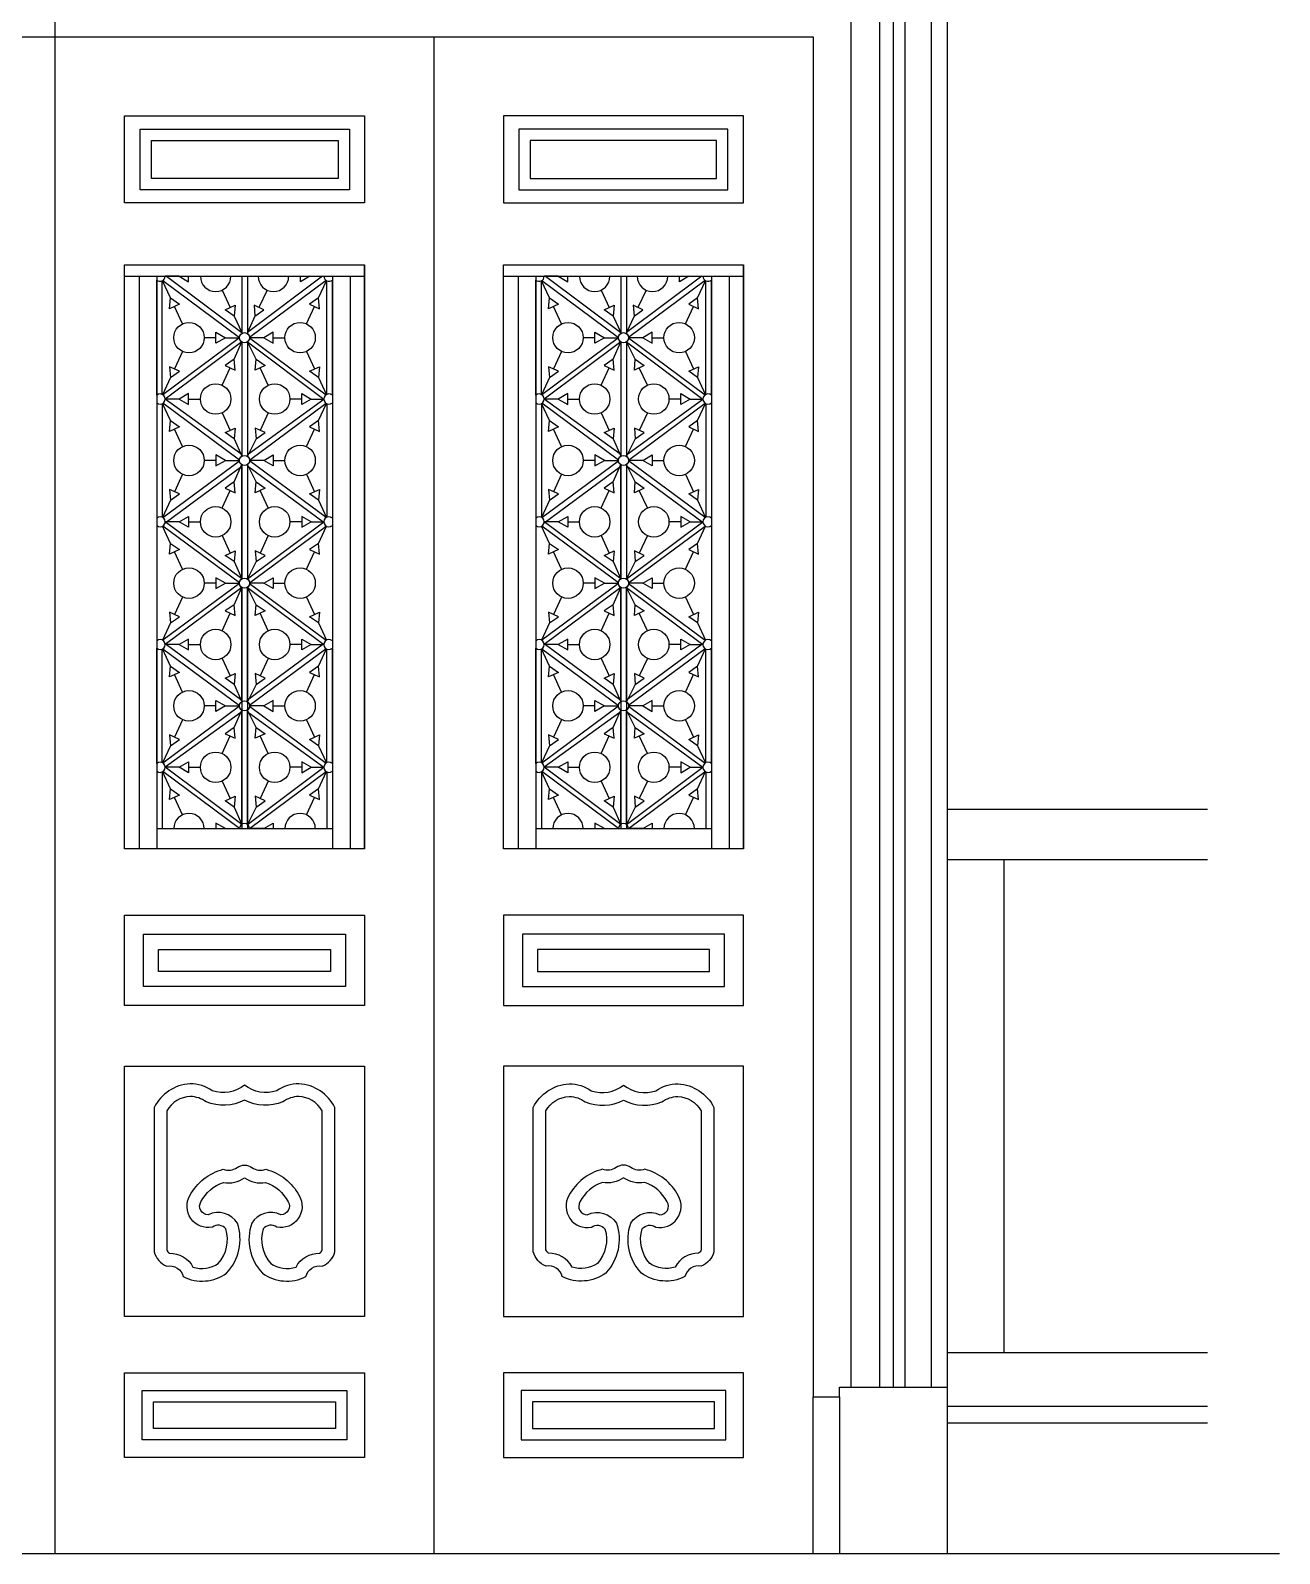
# Model space of a CAD drawing. Header units: metres. Extents: x 6720 to 12550, y 9631 to 15992.
# Drawn here: x 9584 to 12550, y 9631 to 13246 of the extents above; entities that cross this region are included whole.
import ezdxf

# ---------------------------------------------------------------- set-up
doc = ezdxf.new("R2010")
doc.units = ezdxf.units.M
for name, color, linetype in [('2', 2, 'Continuous'), ('3', 3, 'Continuous'), ('4', 4, 'Continuous'), ('7', 7, 'Continuous')]:
    doc.layers.add(name, color=color, linetype=linetype)

msp = doc.modelspace()

# ---------------------------------------------------------------- linework, layer by layer
at = {"layer": '2'}
msp.add_line((6720.23, 9631.17), (12549.68, 9631.17), dxfattribs=at)
at = {"layer": '3'}
for p, q in [((10377.12, 11303.67), (10377.12, 12689.67)), ((11277.12, 11303.67), (11277.12, 12689.67)), ((9807.12, 12662.67), (10377.12, 12662.67)), ((9841.62, 12662.67), (9841.62, 11303.67)), ((9883.62, 12662.67), (9883.62, 11303.67)), ((9937.17, 12662.67), (9903.63, 12662.67)), ((9959.47, 12662.67), (9987.35, 12662.67)), ((10085.37, 12662.67), (10085.37, 12526.93)), ((10098.87, 12662.67), (10098.87, 12526.93)), ((10300.62, 12662.67), (10300.62, 11303.67)), ((10342.62, 12662.67), (10342.62, 11303.67)), ((10707.12, 12662.67), (11277.12, 12662.67)), ((10741.62, 12662.67), (10741.62, 11303.67)), ((10783.62, 12662.67), (10783.62, 11303.67)), ((10837.17, 12662.67), (10803.63, 12662.67)), ((10859.47, 12662.67), (10887.35, 12662.67)), ((10985.37, 12662.67), (10985.37, 12526.93)), ((10998.87, 12662.67), (10998.87, 12526.93)), ((11200.62, 12662.67), (11200.62, 11303.67)), ((11242.62, 12662.67), (11242.62, 11303.67)), ((9916.48, 12611.5), (9897.62, 12652.27)), ((10038.74, 12629.81), (10057.9, 12588.41)), ((10145.5, 12629.81), (10126.35, 12588.41)), ((10267.76, 12611.5), (10286.62, 12652.27)), ((10816.48, 12611.5), (10797.62, 12652.27)), ((10938.74, 12629.81), (10957.9, 12588.41)), ((11045.5, 12629.81), (11026.35, 12588.41)), ((11167.76, 12611.5), (11186.62, 12652.27)), ((9945, 12549.85), (9925.85, 12591.26)), ((10239.24, 12549.85), (10258.39, 12591.26)), ((10845, 12549.85), (10825.85, 12591.26)), ((11139.24, 12549.85), (11158.39, 12591.26)), ((10067.26, 12568.17), (10085.37, 12529.01)), ((10116.98, 12568.17), (10098.87, 12529.01)), ((10967.26, 12568.17), (10985.37, 12529.01)), ((11016.98, 12568.17), (10998.87, 12529.01)), ((10024.27, 12517), (9996.4, 12517)), ((10046.58, 12517), (10080.12, 12517)), ((10137.66, 12517), (10104.12, 12517)), ((10159.97, 12517), (10187.84, 12517)), ((10924.27, 12517), (10896.4, 12517)), ((10946.58, 12517), (10980.12, 12517)), ((11037.66, 12517), (11004.12, 12517)), ((11059.97, 12517), (11087.84, 12517)), ((9945, 12484.15), (9925.85, 12442.74)), ((10067.26, 12465.84), (10085.37, 12507.08)), ((10085.37, 12507.08), (10085.37, 12235.59)), ((10098.87, 12507.08), (10098.87, 12235.59)), ((10120.05, 12465.84), (10098.87, 12507.08)), ((10239.24, 12484.15), (10258.39, 12442.74)), ((10845, 12484.15), (10825.85, 12442.74)), ((10967.26, 12465.84), (10985.37, 12507.08)), ((10985.37, 12507.08), (10985.37, 12235.59)), ((10998.87, 12507.08), (10998.87, 12235.59)), ((11020.05, 12465.84), (10998.87, 12507.08)), ((11139.24, 12484.15), (11158.39, 12442.74)), ((10038.74, 12404.19), (10057.9, 12445.59)), ((10148.56, 12404.19), (10129.41, 12445.59)), ((10938.74, 12404.19), (10957.9, 12445.59)), ((11048.56, 12404.19), (11029.41, 12445.59)), ((9916.48, 12422.5), (9897.62, 12381.73)), ((10267.76, 12422.5), (10286.62, 12381.73)), ((10816.48, 12422.5), (10797.62, 12381.73)), ((11167.76, 12422.5), (11186.62, 12381.73)), ((9937.17, 12371.33), (9903.63, 12371.33)), ((9959.47, 12371.33), (9987.35, 12371.33)), ((10227.84, 12371.33), (10199.96, 12371.33)), ((10250.14, 12371.33), (10280.61, 12371.33)), ((10837.17, 12371.33), (10803.63, 12371.33)), ((10859.47, 12371.33), (10887.35, 12371.33)), ((11127.84, 12371.33), (11099.96, 12371.33)), ((11150.14, 12371.33), (11180.61, 12371.33)), ((9916.48, 12320.17), (9897.62, 12360.94)), ((10038.74, 12338.48), (10057.9, 12297.08)), ((10148.56, 12338.48), (10129.41, 12297.08)), ((10267.76, 12320.17), (10286.62, 12360.94)), ((10816.48, 12320.17), (10797.62, 12360.94)), ((10938.74, 12338.48), (10957.9, 12297.08)), ((11048.56, 12338.48), (11029.41, 12297.08)), ((11167.76, 12320.17), (11186.62, 12360.94)), ((9945, 12258.52), (9925.85, 12299.93)), ((10239.24, 12258.52), (10258.39, 12299.93)), ((10845, 12258.52), (10825.85, 12299.93)), ((11139.24, 12258.52), (11158.39, 12299.93)), ((10067.26, 12276.83), (10085.37, 12235.59)), ((10120.05, 12276.83), (10098.87, 12235.59)), ((10967.26, 12276.83), (10985.37, 12235.59)), ((11020.05, 12276.83), (10998.87, 12235.59)), ((10024.27, 12225.67), (9996.4, 12225.67)), ((10046.58, 12225.67), (10080.12, 12225.67)), ((10137.66, 12225.67), (10104.12, 12225.67)), ((10159.97, 12225.67), (10187.84, 12225.67)), ((10924.27, 12225.67), (10896.4, 12225.67)), ((10946.58, 12225.67), (10980.12, 12225.67)), ((11037.66, 12225.67), (11004.12, 12225.67)), ((11059.97, 12225.67), (11087.84, 12225.67)), ((9945, 12192.81), (9925.85, 12151.41)), ((10067.26, 12174.5), (10085.37, 12215.74)), ((10085.37, 12215.74), (10085.37, 11944.26)), ((10085.37, 11944.26), (10085.37, 12215.74)), ((10098.87, 12215.74), (10098.87, 11944.26)), ((10120.05, 12174.5), (10098.87, 12215.74)), ((10239.24, 12192.81), (10258.39, 12151.41)), ((10845, 12192.81), (10825.85, 12151.41)), ((10967.26, 12174.5), (10985.37, 12215.74)), ((10985.37, 11944.26), (10985.37, 12215.74)), ((10985.37, 12215.74), (10985.37, 11944.26)), ((11020.05, 12174.5), (10998.87, 12215.74)), ((10998.87, 12215.74), (10998.87, 11944.26)), ((11139.24, 12192.81), (11158.39, 12151.41)), ((10038.74, 12112.85), (10057.9, 12154.26)), ((10148.56, 12112.85), (10129.41, 12154.26)), ((10938.74, 12112.85), (10957.9, 12154.26)), ((11048.56, 12112.85), (11029.41, 12154.26)), ((9916.48, 12131.17), (9897.62, 12090.4)), ((10267.76, 12131.17), (10286.62, 12090.4)), ((10816.48, 12131.17), (10797.62, 12090.4)), ((11167.76, 12131.17), (11186.62, 12090.4)), ((9937.17, 12080), (9903.63, 12080)), ((9959.47, 12080), (9987.35, 12080)), ((10227.84, 12080), (10199.96, 12080)), ((10250.14, 12080), (10280.61, 12080)), ((10837.17, 12080), (10803.63, 12080)), ((10859.47, 12080), (10887.35, 12080)), ((11127.84, 12080), (11099.96, 12080)), ((11150.14, 12080), (11180.61, 12080)), ((9916.48, 12028.84), (9897.62, 12069.61)), ((10038.74, 12047.15), (10057.9, 12005.74)), ((10148.56, 12047.15), (10129.41, 12005.74)), ((10267.76, 12028.84), (10286.62, 12069.61)), ((10816.48, 12028.84), (10797.62, 12069.61)), ((10938.74, 12047.15), (10957.9, 12005.74)), ((11048.56, 12047.15), (11029.41, 12005.74)), ((11167.76, 12028.84), (11186.62, 12069.61)), ((9945, 11967.19), (9925.85, 12008.59)), ((10239.24, 11967.19), (10258.39, 12008.59)), ((10845, 11967.19), (10825.85, 12008.59)), ((11139.24, 11967.19), (11158.39, 12008.59)), ((10067.26, 11985.5), (10085.37, 11944.26)), ((10120.05, 11985.5), (10098.87, 11944.26)), ((10967.26, 11985.5), (10985.37, 11944.26)), ((11020.05, 11985.5), (10998.87, 11944.26)), ((10024.27, 11934.33), (9996.4, 11934.33)), ((10046.58, 11934.33), (10080.12, 11934.33)), ((10137.66, 11934.33), (10104.12, 11934.33)), ((10159.97, 11934.33), (10187.84, 11934.33)), ((10924.27, 11934.33), (10896.4, 11934.33)), ((10946.58, 11934.33), (10980.12, 11934.33)), ((11037.66, 11934.33), (11004.12, 11934.33)), ((11059.97, 11934.33), (11087.84, 11934.33)), ((9945, 11901.48), (9925.85, 11860.08)), ((10067.26, 11883.17), (10085.37, 11924.41)), ((10085.37, 11924.41), (10085.37, 11351.67)), ((10085.37, 11924.41), (10085.37, 11652.93)), ((10085.37, 11652.93), (10085.37, 11924.41)), ((10098.87, 11924.41), (10098.87, 11351.67)), ((10120.05, 11883.17), (10098.87, 11924.41)), ((10098.87, 11652.93), (10098.87, 11924.41)), ((10239.24, 11901.48), (10258.39, 11860.08)), ((10845, 11901.48), (10825.85, 11860.08)), ((10967.26, 11883.17), (10985.37, 11924.41)), ((10985.37, 11924.41), (10985.37, 11351.67)), ((10985.37, 11652.93), (10985.37, 11924.41)), ((10985.37, 11924.41), (10985.37, 11652.93)), ((10998.87, 11924.41), (10998.87, 11351.67)), ((10998.87, 11652.93), (10998.87, 11924.41)), ((11020.05, 11883.17), (10998.87, 11924.41)), ((11139.24, 11901.48), (11158.39, 11860.08)), ((10038.74, 11821.52), (10057.9, 11862.93)), ((10148.56, 11821.52), (10129.41, 11862.93)), ((10938.74, 11821.52), (10957.9, 11862.93)), ((11048.56, 11821.52), (11029.41, 11862.93)), ((9916.48, 11839.83), (9897.62, 11799.06)), ((10267.76, 11839.83), (10286.62, 11799.06)), ((10816.48, 11839.83), (10797.62, 11799.06)), ((11167.76, 11839.83), (11186.62, 11799.06)), ((9937.17, 11788.67), (9903.63, 11788.67)), ((9959.47, 11788.67), (9987.35, 11788.67)), ((10227.84, 11788.67), (10199.96, 11788.67)), ((10250.14, 11788.67), (10280.61, 11788.67)), ((10837.17, 11788.67), (10803.63, 11788.67)), ((10859.47, 11788.67), (10887.35, 11788.67)), ((11127.84, 11788.67), (11099.96, 11788.67)), ((11150.14, 11788.67), (11180.61, 11788.67)), ((9916.48, 11737.5), (9897.62, 11778.27)), ((10038.74, 11755.81), (10057.9, 11714.41)), ((10148.56, 11755.81), (10129.41, 11714.41)), ((10267.76, 11737.5), (10286.62, 11778.27)), ((10816.48, 11737.5), (10797.62, 11778.27)), ((10938.74, 11755.81), (10957.9, 11714.41)), ((11048.56, 11755.81), (11029.41, 11714.41)), ((11167.76, 11737.5), (11186.62, 11778.27)), ((9945, 11675.85), (9925.85, 11717.26)), ((10239.24, 11675.85), (10258.39, 11717.26)), ((10845, 11675.85), (10825.85, 11717.26)), ((11139.24, 11675.85), (11158.39, 11717.26)), ((10067.26, 11694.17), (10085.37, 11652.93)), ((10120.05, 11694.17), (10098.87, 11652.93)), ((10967.26, 11694.17), (10985.37, 11652.93)), ((11020.05, 11694.17), (10998.87, 11652.93)), ((10024.27, 11643), (9996.4, 11643)), ((10046.58, 11643), (10080.12, 11643)), ((10137.66, 11643), (10104.12, 11643)), ((10159.97, 11643), (10187.84, 11643)), ((10924.27, 11643), (10896.4, 11643)), ((10946.58, 11643), (10980.12, 11643)), ((11037.66, 11643), (11004.12, 11643)), ((11059.97, 11643), (11087.84, 11643)), ((9945, 11610.15), (9925.85, 11568.74)), ((10067.26, 11591.84), (10085.37, 11633.08)), ((10085.37, 11361.59), (10085.37, 11633.08)), ((10098.87, 11361.59), (10098.87, 11633.08)), ((10120.05, 11591.84), (10098.87, 11633.08)), ((10239.24, 11610.15), (10258.39, 11568.74)), ((10845, 11610.15), (10825.85, 11568.74)), ((10967.26, 11591.84), (10985.37, 11633.08)), ((10985.37, 11361.59), (10985.37, 11633.08)), ((10998.87, 11361.59), (10998.87, 11633.08)), ((11020.05, 11591.84), (10998.87, 11633.08)), ((11139.24, 11610.15), (11158.39, 11568.74)), ((10038.74, 11530.19), (10057.9, 11571.59)), ((10148.56, 11530.19), (10129.41, 11571.59)), ((10938.74, 11530.19), (10957.9, 11571.59)), ((11048.56, 11530.19), (11029.41, 11571.59)), ((9916.48, 11548.5), (9897.62, 11507.73)), ((10267.76, 11548.5), (10286.62, 11507.73)), ((10816.48, 11548.5), (10797.62, 11507.73)), ((11167.76, 11548.5), (11186.62, 11507.73)), ((9937.17, 11497.33), (9903.63, 11497.33)), ((9959.47, 11497.33), (9987.35, 11497.33)), ((10227.84, 11497.33), (10199.96, 11497.33)), ((10250.14, 11497.33), (10280.61, 11497.33)), ((10837.17, 11497.33), (10803.63, 11497.33)), ((10859.47, 11497.33), (10887.35, 11497.33)), ((11127.84, 11497.33), (11099.96, 11497.33)), ((11150.14, 11497.33), (11180.61, 11497.33)), ((9916.48, 11446.17), (9897.62, 11486.94)), ((10038.74, 11464.48), (10057.9, 11423.08)), ((10148.56, 11464.48), (10129.41, 11423.08)), ((10267.76, 11446.17), (10286.62, 11486.94)), ((10816.48, 11446.17), (10797.62, 11486.94)), ((10938.74, 11464.48), (10957.9, 11423.08)), ((11048.56, 11464.48), (11029.41, 11423.08)), ((11167.76, 11446.17), (11186.62, 11486.94)), ((9945, 11384.52), (9925.85, 11425.93)), ((10239.24, 11384.52), (10258.39, 11425.93)), ((10845, 11384.52), (10825.85, 11425.93)), ((11139.24, 11384.52), (11158.39, 11425.93)), ((10067.26, 11402.83), (10085.37, 11361.59)), ((10120.05, 11402.83), (10098.87, 11361.59)), ((10967.26, 11402.83), (10985.37, 11361.59)), ((11020.05, 11402.83), (10998.87, 11361.59)), ((9883.62, 11351.67), (10300.62, 11351.67)), ((10046.58, 11351.67), (10080.12, 11351.67)), ((10137.66, 11351.67), (10104.12, 11351.67)), ((10159.97, 11351.67), (10187.84, 11351.67)), ((10783.62, 11351.67), (11200.62, 11351.67)), ((10946.58, 11351.67), (10980.12, 11351.67)), ((11037.66, 11351.67), (11004.12, 11351.67)), ((11059.97, 11351.67), (11087.84, 11351.67)), ((11760.12, 9941.67), (12378.87, 9941.67))]:
    msp.add_line(p, q, dxfattribs=at)
for points in [[(9642.12, 14455.17), (11659.62, 14455.17), (11659.62, 10025.67)], [(9642.12, 14428.17), (11632.62, 14428.17), (11632.62, 10025.67)], [(9642.12, 14395.17), (11599.62, 14395.17), (11599.62, 10025.67)], [(9883.62, 12380.28), (9883.62, 12653.72)], [(9898.27, 12652.67), (10080.14, 12517.76)], [(9906.66, 12662.67), (10085.37, 12529.01)], [(9937.17, 12662.67), (9959.47, 12649.79), (9959.47, 12662.67)], [(10277.58, 12662.67), (10098.87, 12529.01)], [(10285.97, 12652.67), (10104.1, 12517.76)], [(10247.07, 12662.67), (10224.77, 12649.79), (10224.77, 12662.67)], [(10300.62, 12380.28), (10300.62, 12653.72)], [(10783.62, 12380.28), (10783.62, 12653.72)], [(10798.27, 12652.67), (10980.14, 12517.76)], [(10806.66, 12662.67), (10985.37, 12529.01)], [(10837.17, 12662.67), (10859.47, 12649.79), (10859.47, 12662.67)], [(11177.58, 12662.67), (10998.87, 12529.01)], [(11185.97, 12652.67), (11004.1, 12517.76)], [(11147.07, 12662.67), (11124.77, 12649.79), (11124.77, 12662.67)], [(11200.62, 12380.28), (11200.62, 12653.72)], [(9896.96, 12382.09), (9896.96, 12651.91)], [(10287.28, 12382.09), (10287.28, 12651.91)], [(10796.96, 12382.09), (10796.96, 12651.91)], [(11187.28, 12382.09), (11187.28, 12651.91)], [(10080.14, 12516.24), (9898.27, 12381.33)], [(10104.1, 12516.24), (10285.97, 12381.33)], [(10980.14, 12516.24), (10798.27, 12381.33)], [(11004.1, 12516.24), (11185.97, 12381.33)], [(10085.37, 12507.08), (9903.63, 12371.33)], [(10098.87, 12507.08), (10280.61, 12371.33)], [(10985.37, 12507.08), (10803.63, 12371.33)], [(10998.87, 12507.08), (11180.61, 12371.33)], [(10083.01, 12240.97), (9903.63, 12371.33)], [(10101.87, 12241.43), (10280.61, 12371.33)], [(10983.01, 12240.97), (10803.63, 12371.33)], [(11001.87, 12241.43), (11180.61, 12371.33)], [(9883.62, 12362.39), (9883.62, 12088.95)], [(9896.96, 12360.58), (9896.96, 12090.75)], [(10080.14, 12226.42), (9898.27, 12361.34)], [(10104.1, 12226.42), (10285.97, 12361.34)], [(10287.28, 12360.58), (10287.28, 12090.75)], [(10300.62, 12362.39), (10300.62, 12088.95)], [(10783.62, 12362.39), (10783.62, 12088.95)], [(10796.96, 12360.58), (10796.96, 12090.75)], [(10980.14, 12226.42), (10798.27, 12361.34)], [(11004.1, 12226.42), (11185.97, 12361.34)], [(11187.28, 12360.58), (11187.28, 12090.75)], [(11200.62, 12362.39), (11200.62, 12088.95)], [(9898.27, 12090), (10080.14, 12224.91)], [(10285.97, 12090), (10104.1, 12224.91)], [(10798.27, 12090), (10980.14, 12224.91)], [(11185.97, 12090), (11004.1, 12224.91)], [(9903.37, 12077.54), (10085.37, 12212.04)], [(10280.87, 12077.54), (10098.87, 12212.04)], [(10803.37, 12077.54), (10985.37, 12212.04)], [(11180.87, 12077.54), (10998.87, 12212.04)], [(10085.37, 11944.26), (9903.63, 12080)], [(10098.87, 11944.26), (10280.61, 12080)], [(10985.37, 11944.26), (10803.63, 12080)], [(10998.87, 11944.26), (11180.61, 12080)], [(10080.14, 11935.09), (9898.27, 12070)], [(10104.1, 11935.09), (10285.97, 12070)], [(10980.14, 11935.09), (10798.27, 12070)], [(11004.1, 11935.09), (11185.97, 12070)], [(10080.14, 11933.58), (9898.27, 11798.66)], [(10104.1, 11933.58), (10285.97, 11798.66)], [(10980.14, 11933.58), (10798.27, 11798.66)], [(11004.1, 11933.58), (11185.97, 11798.66)], [(10085.37, 11924.41), (9903.63, 11788.67)], [(10098.87, 11924.41), (10280.61, 11788.67)], [(10985.37, 11924.41), (10803.63, 11788.67)], [(10998.87, 11924.41), (11180.61, 11788.67)], [(9903.37, 11791.12), (10085.37, 11656.62)], [(10280.87, 11791.12), (10098.87, 11656.62)], [(10803.37, 11791.12), (10985.37, 11656.62)], [(11180.87, 11791.12), (10998.87, 11656.62)], [(9883.62, 11506.28), (9883.62, 11779.72)], [(9896.96, 11508.09), (9896.96, 11777.91)], [(9898.27, 11778.67), (10080.14, 11643.76)], [(10285.97, 11778.67), (10104.1, 11643.76)], [(10287.28, 11508.09), (10287.28, 11777.91)], [(10300.62, 11506.28), (10300.62, 11779.72)], [(10783.62, 11506.28), (10783.62, 11779.72)], [(10796.96, 11508.09), (10796.96, 11777.91)], [(10798.27, 11778.67), (10980.14, 11643.76)], [(11185.97, 11778.67), (11004.1, 11643.76)], [(11187.28, 11508.09), (11187.28, 11777.91)], [(11200.62, 11506.28), (11200.62, 11779.72)], [(10080.14, 11642.24), (9898.27, 11507.33)], [(10104.1, 11642.24), (10285.97, 11507.33)], [(10980.14, 11642.24), (10798.27, 11507.33)], [(11004.1, 11642.24), (11185.97, 11507.33)], [(10083.01, 11627.7), (9903.63, 11497.33)], [(10101.87, 11627.24), (10280.61, 11497.33)], [(10983.01, 11627.7), (10803.63, 11497.33)], [(11001.87, 11627.24), (11180.61, 11497.33)], [(10085.37, 11361.59), (9903.63, 11497.33)], [(10098.87, 11361.59), (10280.61, 11497.33)], [(10985.37, 11361.59), (10803.63, 11497.33)], [(10998.87, 11361.59), (11180.61, 11497.33)], [(9896.96, 11486.58), (9896.96, 11351.67)], [(10080.14, 11352.42), (9898.27, 11487.34)], [(10104.1, 11352.42), (10285.97, 11487.34)], [(10287.28, 11486.58), (10287.28, 11351.67)], [(10796.96, 11486.58), (10796.96, 11351.67)], [(10980.14, 11352.42), (10798.27, 11487.34)], [(11004.1, 11352.42), (11185.97, 11487.34)], [(11187.28, 11486.58), (11187.28, 11351.67)], [(10046.58, 11351.67), (10024.27, 11364.55), (10024.27, 11351.67)], [(10137.66, 11351.67), (10159.97, 11364.55), (10159.97, 11351.67)], [(10946.58, 11351.67), (10924.27, 11364.55), (10924.27, 11351.67)], [(11037.66, 11351.67), (11059.97, 11364.55), (11059.97, 11351.67)]]:
    msp.add_lwpolyline(points, dxfattribs=at)
for points in [[(10341.12, 12868.17), (9844.62, 12868.17), (9844.62, 13012.17), (10341.12, 13012.17)], [(10314.12, 12895.17), (9871.62, 12895.17), (9871.62, 12985.17), (10314.12, 12985.17)], [(10743.12, 12868.17), (11239.62, 12868.17), (11239.62, 13012.17), (10743.12, 13012.17)], [(10770.12, 12895.17), (11212.62, 12895.17), (11212.62, 12985.17), (10770.12, 12985.17)], [(9937.54, 12596.67), (9914.16, 12585.85), (9916.48, 12611.5)], [(10046.21, 12583), (10069.58, 12593.82), (10067.26, 12568.17)], [(10138.03, 12583), (10114.66, 12593.82), (10116.98, 12568.17)], [(10246.71, 12596.67), (10270.08, 12585.85), (10267.76, 12611.5)], [(10837.54, 12596.67), (10814.16, 12585.85), (10816.48, 12611.5)], [(10946.21, 12583), (10969.58, 12593.82), (10967.26, 12568.17)], [(11038.03, 12583), (11014.66, 12593.82), (11016.98, 12568.17)], [(11146.71, 12596.67), (11170.08, 12585.85), (11167.76, 12611.5)], [(10024.27, 12504.12), (10024.27, 12529.88), (10046.58, 12517)], [(10159.97, 12504.12), (10159.97, 12529.88), (10137.66, 12517)], [(10924.27, 12504.12), (10924.27, 12529.88), (10946.58, 12517)], [(11059.97, 12504.12), (11059.97, 12529.88), (11037.66, 12517)], [(9937.54, 12437.34), (9914.16, 12448.15), (9916.48, 12422.5)], [(10046.21, 12451), (10069.58, 12440.19), (10067.26, 12465.84)], [(10141.1, 12451), (10117.72, 12440.19), (10120.05, 12465.84)], [(10246.71, 12437.34), (10270.08, 12448.15), (10267.76, 12422.5)], [(10837.54, 12437.34), (10814.16, 12448.15), (10816.48, 12422.5)], [(10946.21, 12451), (10969.58, 12440.19), (10967.26, 12465.84)], [(11041.1, 12451), (11017.72, 12440.19), (11020.05, 12465.84)], [(11146.71, 12437.34), (11170.08, 12448.15), (11167.76, 12422.5)], [(9959.47, 12358.46), (9959.47, 12384.21), (9937.17, 12371.33)], [(10227.84, 12358.46), (10227.84, 12384.21), (10250.14, 12371.33)], [(10859.47, 12358.46), (10859.47, 12384.21), (10837.17, 12371.33)], [(11127.84, 12358.46), (11127.84, 12384.21), (11150.14, 12371.33)], [(9937.54, 12305.33), (9914.16, 12294.52), (9916.48, 12320.17)], [(10046.21, 12291.67), (10069.58, 12302.48), (10067.26, 12276.83)], [(10141.1, 12291.67), (10117.72, 12302.48), (10120.05, 12276.83)], [(10246.71, 12305.33), (10270.08, 12294.52), (10267.76, 12320.17)], [(10837.54, 12305.33), (10814.16, 12294.52), (10816.48, 12320.17)], [(10946.21, 12291.67), (10969.58, 12302.48), (10967.26, 12276.83)], [(11041.1, 12291.67), (11017.72, 12302.48), (11020.05, 12276.83)], [(11146.71, 12305.33), (11170.08, 12294.52), (11167.76, 12320.17)], [(10024.27, 12238.55), (10024.27, 12212.79), (10046.58, 12225.67)], [(10159.97, 12238.55), (10159.97, 12212.79), (10137.66, 12225.67)], [(10924.27, 12238.55), (10924.27, 12212.79), (10946.58, 12225.67)], [(11059.97, 12238.55), (11059.97, 12212.79), (11037.66, 12225.67)], [(9937.54, 12146), (9914.16, 12156.82), (9916.48, 12131.17)], [(10046.21, 12159.67), (10069.58, 12148.85), (10067.26, 12174.5)], [(10141.1, 12159.67), (10117.72, 12148.85), (10120.05, 12174.5)], [(10246.71, 12146), (10270.08, 12156.82), (10267.76, 12131.17)], [(10837.54, 12146), (10814.16, 12156.82), (10816.48, 12131.17)], [(10946.21, 12159.67), (10969.58, 12148.85), (10967.26, 12174.5)], [(11041.1, 12159.67), (11017.72, 12148.85), (11020.05, 12174.5)], [(11146.71, 12146), (11170.08, 12156.82), (11167.76, 12131.17)], [(9959.47, 12092.88), (9959.47, 12067.12), (9937.17, 12080)], [(10227.84, 12092.88), (10227.84, 12067.12), (10250.14, 12080)], [(10859.47, 12092.88), (10859.47, 12067.12), (10837.17, 12080)], [(11127.84, 12092.88), (11127.84, 12067.12), (11150.14, 12080)], [(9937.54, 12014), (9914.16, 12003.19), (9916.48, 12028.84)], [(10046.21, 12000.34), (10069.58, 12011.15), (10067.26, 11985.5)], [(10141.1, 12000.34), (10117.72, 12011.15), (10120.05, 11985.5)], [(10246.71, 12014), (10270.08, 12003.19), (10267.76, 12028.84)], [(10837.54, 12014), (10814.16, 12003.19), (10816.48, 12028.84)], [(10946.21, 12000.34), (10969.58, 12011.15), (10967.26, 11985.5)], [(11041.1, 12000.34), (11017.72, 12011.15), (11020.05, 11985.5)], [(11146.71, 12014), (11170.08, 12003.19), (11167.76, 12028.84)], [(10024.27, 11947.21), (10024.27, 11921.46), (10046.58, 11934.33)], [(10159.97, 11947.21), (10159.97, 11921.46), (10137.66, 11934.33)], [(10924.27, 11947.21), (10924.27, 11921.46), (10946.58, 11934.33)], [(11059.97, 11947.21), (11059.97, 11921.46), (11037.66, 11934.33)], [(9937.54, 11854.67), (9914.16, 11865.48), (9916.48, 11839.83)], [(10046.21, 11868.33), (10069.58, 11857.52), (10067.26, 11883.17)], [(10141.1, 11868.33), (10117.72, 11857.52), (10120.05, 11883.17)], [(10246.71, 11854.67), (10270.08, 11865.48), (10267.76, 11839.83)], [(10837.54, 11854.67), (10814.16, 11865.48), (10816.48, 11839.83)], [(10946.21, 11868.33), (10969.58, 11857.52), (10967.26, 11883.17)], [(11041.1, 11868.33), (11017.72, 11857.52), (11020.05, 11883.17)], [(11146.71, 11854.67), (11170.08, 11865.48), (11167.76, 11839.83)], [(9959.47, 11775.79), (9959.47, 11801.55), (9937.17, 11788.67)], [(10227.84, 11775.79), (10227.84, 11801.55), (10250.14, 11788.67)], [(10859.47, 11775.79), (10859.47, 11801.55), (10837.17, 11788.67)], [(11127.84, 11775.79), (11127.84, 11801.55), (11150.14, 11788.67)], [(9937.54, 11722.67), (9914.16, 11711.85), (9916.48, 11737.5)], [(10046.21, 11709), (10069.58, 11719.82), (10067.26, 11694.17)], [(10141.1, 11709), (10117.72, 11719.82), (10120.05, 11694.17)], [(10246.71, 11722.67), (10270.08, 11711.85), (10267.76, 11737.5)], [(10837.54, 11722.67), (10814.16, 11711.85), (10816.48, 11737.5)], [(10946.21, 11709), (10969.58, 11719.82), (10967.26, 11694.17)], [(11041.1, 11709), (11017.72, 11719.82), (11020.05, 11694.17)], [(11146.71, 11722.67), (11170.08, 11711.85), (11167.76, 11737.5)], [(10024.27, 11630.12), (10024.27, 11655.88), (10046.58, 11643)], [(10159.97, 11630.12), (10159.97, 11655.88), (10137.66, 11643)], [(10924.27, 11630.12), (10924.27, 11655.88), (10946.58, 11643)], [(11059.97, 11630.12), (11059.97, 11655.88), (11037.66, 11643)], [(9937.54, 11563.34), (9914.16, 11574.15), (9916.48, 11548.5)], [(10046.21, 11577), (10069.58, 11566.19), (10067.26, 11591.84)], [(10141.1, 11577), (10117.72, 11566.19), (10120.05, 11591.84)], [(10246.71, 11563.34), (10270.08, 11574.15), (10267.76, 11548.5)], [(10837.54, 11563.34), (10814.16, 11574.15), (10816.48, 11548.5)], [(10946.21, 11577), (10969.58, 11566.19), (10967.26, 11591.84)], [(11041.1, 11577), (11017.72, 11566.19), (11020.05, 11591.84)], [(11146.71, 11563.34), (11170.08, 11574.15), (11167.76, 11548.5)], [(9959.47, 11510.21), (9959.47, 11484.46), (9937.17, 11497.33)], [(10227.84, 11510.21), (10227.84, 11484.46), (10250.14, 11497.33)], [(10859.47, 11510.21), (10859.47, 11484.46), (10837.17, 11497.33)], [(11127.84, 11510.21), (11127.84, 11484.46), (11150.14, 11497.33)], [(9937.54, 11431.33), (9914.16, 11420.52), (9916.48, 11446.17)], [(10046.21, 11417.67), (10069.58, 11428.48), (10067.26, 11402.83)], [(10141.1, 11417.67), (10117.72, 11428.48), (10120.05, 11402.83)], [(10246.71, 11431.33), (10270.08, 11420.52), (10267.76, 11446.17)], [(10837.54, 11431.33), (10814.16, 11420.52), (10816.48, 11446.17)], [(10946.21, 11417.67), (10969.58, 11428.48), (10967.26, 11402.83)], [(11041.1, 11417.67), (11017.72, 11428.48), (11020.05, 11402.83)], [(11146.71, 11431.33), (11170.08, 11420.52), (11167.76, 11446.17)], [(10332.12, 10976.67), (9852.12, 10976.67), (9852.12, 11101.17), (10332.12, 11101.17)], [(10752.12, 10976.67), (11232.12, 10976.67), (11232.12, 11101.17), (10752.12, 11101.17)], [(10296.12, 11012.67), (9888.12, 11012.67), (9888.12, 11065.17), (10296.12, 11065.17)], [(10788.12, 11012.67), (11196.12, 11012.67), (11196.12, 11065.17), (10788.12, 11065.17)], [(9849.12, 10018.17), (10335.12, 10018.17), (10335.12, 9901.17), (9849.12, 9901.17)], [(11235.12, 10018.17), (10749.12, 10018.17), (10749.12, 9901.17), (11235.12, 9901.17)], [(9876.12, 9991.17), (10308.12, 9991.17), (10308.12, 9928.17), (9876.12, 9928.17)], [(11208.12, 9991.17), (10776.12, 9991.17), (10776.12, 9928.17), (11208.12, 9928.17)]]:
    msp.add_lwpolyline(points, close=True, dxfattribs=at)
for points in [[(10092.12, 10707.16, -0.22), (10001.19, 10703.18, 0.15), (9963.4, 10716.07, 0.25), (9907.67, 10682.27), (9907.67, 10352.08, 0.13), (9913.91, 10343.89, -0.28), (9969.78, 10311.13, 0.23), (10029.88, 10319.38, 0.26), (10047.94, 10401.59, 0.4), (10015.71, 10406.07, -0.65), (9962.45, 10480.67, -0.21), (10041.77, 10543.31, 0.26), (10074.61, 10547.35, -0.32), (10109.63, 10547.35, 0.26), (10142.47, 10543.31, -0.21), (10221.79, 10480.67, -0.65), (10168.54, 10406.07, 0.4), (10136.3, 10401.59, 0.26), (10154.36, 10319.38, 0.23), (10214.46, 10311.13, -0.28), (10270.33, 10343.89, 0.13), (10276.57, 10352.08), (10276.57, 10682.27, 0.25), (10220.84, 10716.07, 0.15), (10183.06, 10703.18, -0.22)], [(10992.12, 10707.16, 0.22), (11083.06, 10703.18, -0.15), (11120.84, 10716.07, -0.25), (11176.57, 10682.27), (11176.57, 10352.08, -0.13), (11170.33, 10343.89, 0.28), (11114.46, 10311.13, -0.23), (11054.36, 10319.38, -0.26), (11036.3, 10401.59, -0.4), (11068.54, 10406.07, 0.65), (11121.79, 10480.67, 0.21), (11042.47, 10543.31, -0.26), (11009.63, 10547.35, 0.32), (10974.61, 10547.35, -0.26), (10941.77, 10543.31, 0.21), (10862.45, 10480.67, 0.65), (10915.71, 10406.07, -0.4), (10947.94, 10401.59, -0.26), (10929.88, 10319.38, -0.23), (10869.78, 10311.13, 0.28), (10813.91, 10343.89, -0.13), (10807.67, 10352.08), (10807.67, 10682.27, -0.25), (10863.4, 10716.07, -0.15), (10901.19, 10703.18, 0.22)]]:
    msp.add_lwpolyline(points, format="xyb", close=True, dxfattribs=at)
for centre, radius in [((9960.2, 12517), 36.2), ((10224.04, 12517), 36.2), ((10860.2, 12517), 36.2), ((11124.04, 12517), 36.2), ((10092.12, 12517), 12), ((10092.12, 12517), 12), ((10092.12, 12517), 12), ((10092.12, 12517), 12), ((10992.12, 12517), 12), ((10992.12, 12517), 12), ((10992.12, 12517), 12), ((10992.12, 12517), 12), ((10023.54, 12371.33), 36.2), ((10163.76, 12371.33), 36.2), ((10923.54, 12371.33), 36.2), ((11063.76, 12371.33), 36.2), ((9960.2, 12225.67), 36.2), ((10224.04, 12225.67), 36.2), ((10860.2, 12225.67), 36.2), ((11124.04, 12225.67), 36.2), ((10092.12, 12225.67), 12), ((10092.12, 12225.67), 12), ((10992.12, 12225.67), 12), ((10992.12, 12225.67), 12), ((10023.54, 12080), 36.2), ((10163.76, 12080), 36.2), ((10923.54, 12080), 36.2), ((11063.76, 12080), 36.2), ((9960.2, 11934.33), 36.2), ((10224.04, 11934.33), 36.2), ((10860.2, 11934.33), 36.2), ((11124.04, 11934.33), 36.2), ((10092.12, 11934.33), 12), ((10092.12, 11934.33), 12), ((10992.12, 11934.33), 12), ((10992.12, 11934.33), 12), ((10023.54, 11788.67), 36.2), ((10163.76, 11788.67), 36.2), ((10923.54, 11788.67), 36.2), ((11063.76, 11788.67), 36.2), ((9960.2, 11643), 36.2), ((10224.04, 11643), 36.2), ((10860.2, 11643), 36.2), ((11124.04, 11643), 36.2), ((10092.12, 11643), 12), ((10092.12, 11643), 12), ((10992.12, 11643), 12), ((10992.12, 11643), 12), ((10023.54, 11497.33), 36.2), ((10163.76, 11497.33), 36.2), ((10923.54, 11497.33), 36.2), ((11063.76, 11497.33), 36.2)]:
    msp.add_circle(centre, radius, dxfattribs=at)
for centre, radius, start, end in [((9891.62, 12662.67), 12, 228.19, 0), ((10023.54, 12662.67), 36.2, 180, 360), ((10160.7, 12662.67), 36.2, 180, 360), ((10292.62, 12662.67), 12, 180, 311.81), ((10791.62, 12662.67), 12, 228.19, 0), ((10923.54, 12662.67), 36.2, 180, 360), ((11060.7, 12662.67), 36.2, 180, 360), ((11192.62, 12662.67), 12, 180, 311.81), ((9891.62, 12371.33), 12, 228.19, 131.81), ((10292.62, 12371.33), 12, 48.19, 311.81), ((10791.62, 12371.33), 12, 228.19, 131.81), ((11192.62, 12371.33), 12, 48.19, 311.81), ((9891.62, 12080), 12, 228.19, 131.81), ((9891.62, 12080), 12, 228.19, 131.81), ((10292.62, 12080), 12, 48.19, 311.81), ((10292.62, 12080), 12, 48.19, 311.81), ((10791.62, 12080), 12, 228.19, 131.81), ((10791.62, 12080), 12, 228.19, 131.81), ((11192.62, 12080), 12, 48.19, 311.81), ((11192.62, 12080), 12, 48.19, 311.81), ((9891.62, 11788.67), 12, 228.19, 131.81), ((9891.62, 11788.67), 12, 228.19, 131.81), ((10292.62, 11788.67), 12, 48.19, 311.81), ((10292.62, 11788.67), 12, 48.19, 311.81), ((10791.62, 11788.67), 12, 228.19, 131.81), ((10791.62, 11788.67), 12, 228.19, 131.81), ((11192.62, 11788.67), 12, 48.19, 311.81), ((11192.62, 11788.67), 12, 48.19, 311.81), ((9891.62, 11497.33), 12, 228.19, 131.81), ((10292.62, 11497.33), 12, 48.19, 311.81), ((10791.62, 11497.33), 12, 228.19, 131.81), ((11192.62, 11497.33), 12, 48.19, 311.81), ((9960.2, 11351.67), 36.2, 0, 180), ((10224.04, 11351.67), 36.2, 0, 180), ((10860.2, 11351.67), 36.2, 0, 180), ((11124.04, 11351.67), 36.2, 0, 180), ((10092.12, 11351.67), 12, 360, 180), ((10092.12, 11351.67), 12, 360, 180), ((10092.12, 11351.67), 12, 360, 180), ((10092.12, 11351.67), 12, 360, 180), ((10992.12, 11351.67), 12, 360, 180), ((10992.12, 11351.67), 12, 360, 180), ((10992.12, 11351.67), 12, 360, 180), ((10992.12, 11351.67), 12, 360, 180)]:
    msp.add_arc(centre, radius, start, end, dxfattribs=at)
at = {"layer": '4'}
for p, q in [((11760.12, 11398.17), (12378.87, 11398.17)), ((11505.12, 10003.17), (11505.12, 9631.17))]:
    msp.add_line(p, q, dxfattribs=at)
for points in [[(9642.12, 14555.67), (11760.12, 14555.67), (11760.12, 10025.67)], [(11442.12, 9631.17), (11442.12, 10003.17), (11505.12, 10003.17), (11505.12, 10025.67), (11760.12, 10025.67), (11760.12, 9631.17)]]:
    msp.add_lwpolyline(points, dxfattribs=at)
at = {"layer": '7'}
for p, q in [((9642.12, 9631.17), (9642.12, 15992.18)), ((10542.12, 9631.17), (10542.12, 13231.17)), ((11760.12, 11278.17), (12378.87, 11278.17)), ((11760.12, 10108.17), (12378.87, 10108.17)), ((11760.12, 9980.67), (12378.87, 9980.67))]:
    msp.add_line(p, q, dxfattribs=at)
for points in [[(9642.12, 14518.17), (11722.62, 14518.17), (11722.62, 10025.67)], [(9642.12, 14327.67), (11532.12, 14327.67), (11532.12, 10025.67)], [(7842.12, 9631.17), (7842.12, 13231.17), (11442.12, 13231.17), (11442.12, 10003.17)], [(11895.12, 11278.17), (11895.12, 10108.17)]]:
    msp.add_lwpolyline(points, dxfattribs=at)
for points in [[(10377.12, 12836.67), (9807.12, 12836.67), (9807.12, 13043.67), (10377.12, 13043.67)], [(10707.12, 12836.67), (11277.12, 12836.67), (11277.12, 13043.67), (10707.12, 13043.67)], [(10377.12, 11303.67), (9807.12, 11303.67), (9807.12, 12689.67), (10377.12, 12689.67)], [(11277.12, 11303.67), (10707.12, 11303.67), (10707.12, 12689.67), (11277.12, 12689.67)], [(10377.12, 10931.67), (9807.12, 10931.67), (9807.12, 11146.17), (10377.12, 11146.17)], [(10707.12, 10931.67), (11277.12, 10931.67), (11277.12, 11146.17), (10707.12, 11146.17)], [(10377.12, 10787.67), (10377.12, 10193.67), (9807.12, 10193.67), (9807.12, 10787.67)], [(10707.12, 10787.67), (10707.12, 10193.67), (11277.12, 10193.67), (11277.12, 10787.67)], [(9807.12, 10060.17), (10377.12, 10060.17), (10377.12, 9859.17), (9807.12, 9859.17)], [(11277.12, 10060.17), (10707.12, 10060.17), (10707.12, 9859.17), (11277.12, 9859.17)]]:
    msp.add_lwpolyline(points, close=True, dxfattribs=at)
for points in [[(10092.12, 10743.19, -0.27), (10015.52, 10729.76, 0.15), (9962.84, 10746.09, 0.27), (9877.67, 10689.84), (9877.67, 10347.49, 0.24), (9907.95, 10313.12, -0.42), (9946.48, 10288.38, 0.28), (10049.7, 10296.63, 0.28), (10075.12, 10414.94, 0.39), (10005.95, 10435.09, -0.59), (9988.66, 10466.04, -0.19), (10041.98, 10512.1, 0.21), (10092.12, 10522.98, 0.21), (10142.26, 10512.1, -0.19), (10195.58, 10466.04, -0.59), (10178.29, 10435.09, 0.39), (10109.12, 10414.94, 0.28), (10134.54, 10296.63, 0.28), (10237.76, 10288.38, -0.42), (10276.3, 10313.12, 0.24), (10306.57, 10347.49), (10306.57, 10689.84, 0.27), (10221.41, 10746.09, 0.15), (10168.72, 10729.76, -0.27)], [(10992.12, 10743.19, 0.27), (11068.72, 10729.76, -0.15), (11121.41, 10746.09, -0.27), (11206.57, 10689.84), (11206.57, 10347.49, -0.24), (11176.3, 10313.12, 0.42), (11137.76, 10288.38, -0.28), (11034.54, 10296.63, -0.28), (11009.12, 10414.94, -0.39), (11078.29, 10435.09, 0.59), (11095.58, 10466.04, 0.19), (11042.26, 10512.1, -0.21), (10992.12, 10522.98, -0.21), (10941.98, 10512.1, 0.19), (10888.66, 10466.04, 0.59), (10905.95, 10435.09, -0.39), (10975.12, 10414.94, -0.28), (10949.7, 10296.63, -0.28), (10846.48, 10288.38, 0.42), (10807.95, 10313.12, -0.24), (10777.67, 10347.49), (10777.67, 10689.84, -0.27), (10862.84, 10746.09, -0.15), (10915.52, 10729.76, 0.27)]]:
    msp.add_lwpolyline(points, format="xyb", close=True, dxfattribs=at)

doc.saveas('drawing.dxf')
